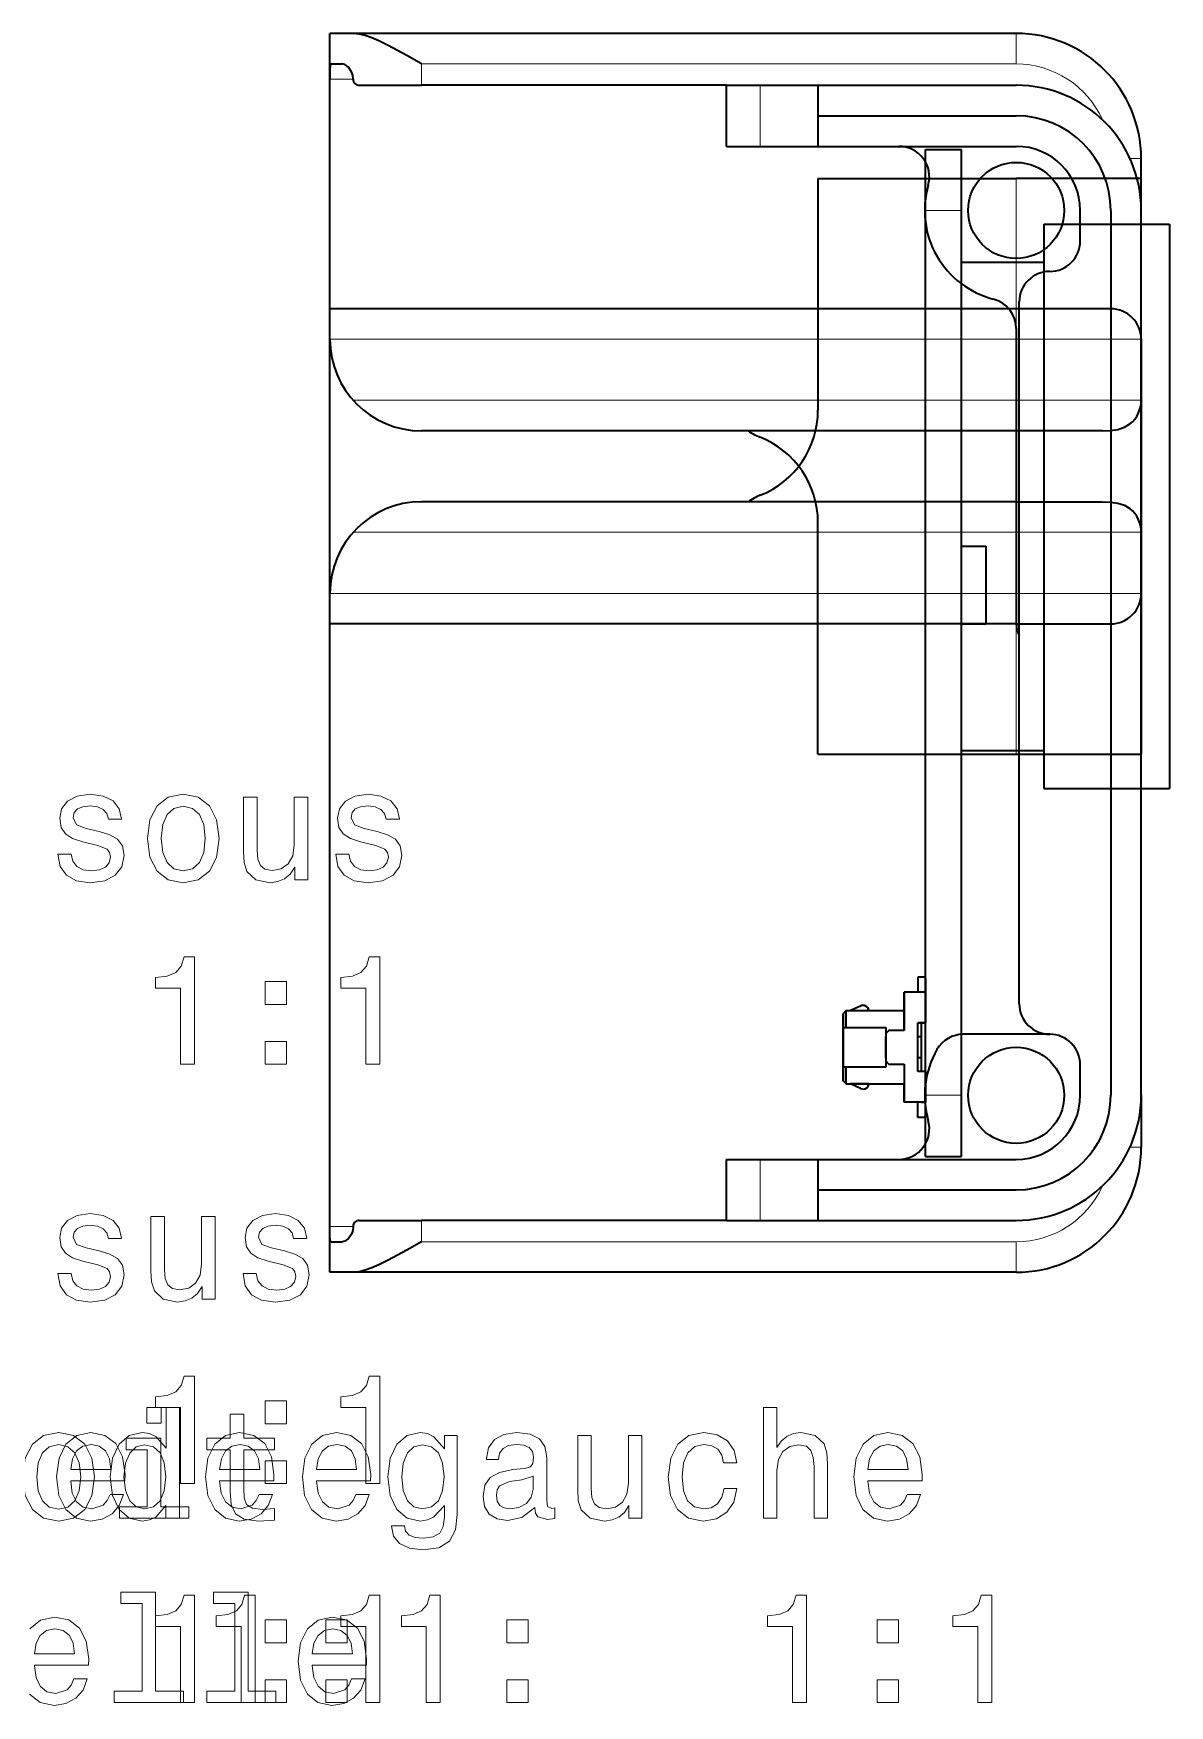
# Model space of a CAD drawing. Extents: x 468 to 804, y 295 to 621.
# Drawn here: x 621.1 to 658.4, y 386 to 440.8 of the extents above; entities that cross this region are included whole.
import ezdxf

# ---------------------------------------------------------------- set-up
doc = ezdxf.new("R2010")
doc.units = 0

msp = doc.modelspace()

# ---------------------------------------------------------------- linework, layer by layer
at = {"color": 7, "lineweight": 35, "ltscale": 0.025}
for p, q in [((630.83, 439.8), (630.83, 440.8)), ((646.83, 439.1), (646.83, 438.1)), ((646.83, 438.1), (646.83, 437.1)), ((655.43, 434), (655.43, 435)), ((630.83, 430.777), (630.83, 431.777)), ((630.83, 421.451), (630.83, 422.451)), ((650.359, 406.775), (650.359, 405.775)), ((650.359, 406.775), (650.359, 405.775)), ((655.43, 406), (655.43, 407)), ((646.83, 403.9), (646.83, 402.9)), ((646.83, 402.9), (646.83, 401.9)), ((630.83, 400.2), (630.83, 401.2))]:
    msp.add_line(p, q, dxfattribs=at)
at = {"color": 7, "lineweight": 35, "ltscale": 0.019098}
for p, q in [((631.594, 440.8), (630.83, 440.8)), ((631.594, 400.2), (630.83, 400.2))]:
    msp.add_line(p, q, dxfattribs=at)
at = {"color": 7, "lineweight": 35}
for p, q in [((653.33, 440.8), (631.594, 440.8)), ((630.83, 401.7), (630.83, 439.3)), ((650.359, 406), (650.359, 435)), ((651.539, 406), (651.539, 435)), ((656.43, 435), (656.43, 406)), ((657.43, 406), (657.43, 435)), ((653.43, 409), (653.43, 432)), ((653.33, 431.777), (630.83, 431.777)), ((653.33, 421.451), (630.83, 421.451)), ((653.33, 400.2), (631.594, 400.2))]:
    msp.add_line(p, q, dxfattribs=at)
at = {"color": 7, "lineweight": 13, "ltscale": 0.025}
for p, q in [((653.33, 439.8), (653.33, 440.8)), ((653.33, 431.777), (653.33, 430.777)), ((653.33, 427.777), (653.33, 428.777)), ((653.33, 424.451), (653.33, 425.451)), ((653.33, 421.451), (653.33, 422.451)), ((653.33, 400.2), (653.33, 401.2))]:
    msp.add_line(p, q, dxfattribs=at)
at = {"color": 7, "lineweight": 35, "ltscale": 0.0125}
for p, q in [((630.83, 439.3), (630.83, 439.8)), ((650.109, 409.875), (650.109, 409.375)), ((650.109, 409.875), (650.109, 409.375)), ((650.109, 409.875), (650.109, 409.375)), ((650.109, 409.875), (650.109, 409.375)), ((650.109, 409.875), (650.109, 409.375)), ((650.109, 409.875), (650.109, 409.375)), ((650.109, 409.875), (650.109, 409.375)), ((650.109, 409.875), (650.109, 409.375)), ((650.109, 409.875), (650.109, 409.375)), ((650.109, 409.875), (650.109, 409.375)), ((650.109, 409.875), (650.109, 409.375)), ((650.109, 409.875), (650.109, 409.375)), ((650.109, 409.875), (650.109, 409.375)), ((650.109, 409.875), (650.109, 409.375)), ((650.109, 409.875), (650.109, 409.375)), ((650.109, 409.875), (650.109, 409.375)), ((650.109, 409.875), (650.109, 409.375)), ((650.109, 409.875), (650.109, 409.375)), ((650.109, 409.875), (650.109, 409.375)), ((650.109, 409.875), (650.109, 409.375)), ((650.109, 409.875), (650.109, 409.375)), ((650.109, 409.875), (650.109, 409.375)), ((650.109, 409.875), (650.109, 409.375)), ((650.109, 409.875), (650.109, 409.375)), ((650.109, 409.875), (650.109, 409.375)), ((650.109, 409.875), (650.109, 409.375)), ((650.109, 409.875), (650.109, 409.375)), ((650.109, 409.875), (650.109, 409.375)), ((650.109, 409.875), (650.109, 409.375)), ((650.109, 409.875), (650.109, 409.375)), ((650.109, 409.875), (650.109, 409.375)), ((650.109, 409.875), (650.109, 409.375)), ((650.109, 409.875), (650.109, 409.375)), ((650.109, 409.875), (650.109, 409.375)), ((650.109, 409.875), (650.109, 409.375)), ((650.109, 409.875), (650.109, 409.375)), ((650.109, 409.875), (650.109, 409.375)), ((649.659, 408.125), (649.159, 408.125)), ((649.659, 408.125), (649.159, 408.125)), ((649.159, 407.025), (649.659, 407.025)), ((649.159, 407.025), (649.659, 407.025)), ((649.159, 407.025), (649.659, 407.025)), ((650.109, 405.275), (650.109, 405.775)), ((650.109, 405.275), (650.109, 405.775)), ((650.109, 405.275), (650.109, 405.775)), ((650.109, 405.275), (650.109, 405.775)), ((650.109, 405.275), (650.109, 405.775)), ((650.109, 405.275), (650.109, 405.775)), ((650.109, 405.275), (650.109, 405.775)), ((650.109, 405.275), (650.109, 405.775)), ((650.109, 405.275), (650.109, 405.775)), ((650.109, 405.275), (650.109, 405.775)), ((650.109, 405.275), (650.109, 405.775)), ((650.109, 405.275), (650.109, 405.775)), ((650.109, 405.275), (650.109, 405.775)), ((650.109, 405.275), (650.109, 405.775)), ((650.109, 405.275), (650.109, 405.775)), ((650.109, 405.275), (650.109, 405.775)), ((650.109, 405.275), (650.109, 405.775)), ((650.109, 405.275), (650.109, 405.775)), ((650.109, 405.275), (650.109, 405.775)), ((650.109, 405.275), (650.109, 405.775)), ((650.109, 405.275), (650.109, 405.775)), ((650.109, 405.275), (650.109, 405.775)), ((650.109, 405.275), (650.109, 405.775)), ((650.109, 405.275), (650.109, 405.775)), ((650.109, 405.275), (650.109, 405.775)), ((650.109, 405.275), (650.109, 405.775)), ((650.109, 405.275), (650.109, 405.775)), ((650.109, 405.275), (650.109, 405.775)), ((650.109, 405.275), (650.109, 405.775)), ((650.109, 405.275), (650.109, 405.775)), ((650.109, 405.275), (650.109, 405.775)), ((650.109, 405.275), (650.109, 405.775)), ((650.109, 405.275), (650.109, 405.775)), ((650.109, 405.275), (650.109, 405.775)), ((650.109, 405.275), (650.109, 405.775)), ((650.109, 405.275), (650.109, 405.775)), ((650.109, 405.275), (650.109, 405.775)), ((630.83, 401.2), (630.83, 401.7))]:
    msp.add_line(p, q, dxfattribs=at)
at = {"color": 7, "lineweight": 35, "ltscale": 0.009}
for p, q in [((630.872, 439.8), (631.232, 439.8)), ((630.872, 401.2), (631.232, 401.2))]:
    msp.add_line(p, q, dxfattribs=at)
at = {"color": 7, "lineweight": 13, "ltscale": 0.0175}
for p, q in [((633.83, 439.1), (633.83, 439.8)), ((633.83, 401.2), (633.83, 401.9))]:
    msp.add_line(p, q, dxfattribs=at)
at = {"color": 7, "lineweight": 13, "ltscale": 0.4875}
for p, q in [((653.33, 439.8), (633.83, 439.8)), ((653.33, 401.2), (633.83, 401.2))]:
    msp.add_line(p, q, dxfattribs=at)
at = {"color": 7, "lineweight": 13, "ltscale": 0.019098}
for p, q in [((630.83, 439.3), (631.594, 439.3)), ((630.83, 401.7), (631.594, 401.7))]:
    msp.add_line(p, q, dxfattribs=at)
at = {"color": 7, "lineweight": 35, "ltscale": 0.05099}
for p, q in [((631.79, 439.1), (633.83, 439.1)), ((631.79, 401.9), (633.83, 401.9))]:
    msp.add_line(p, q, dxfattribs=at)
at = {"color": 7, "lineweight": 35, "ltscale": 0.25}
for p, q in [((643.83, 439.1), (633.83, 439.1)), ((643.83, 401.9), (633.83, 401.9))]:
    msp.add_line(p, q, dxfattribs=at)
at = {"color": 7, "lineweight": 35, "ltscale": 0.017816}
for p, q in [((643.83, 439.1), (644.543, 439.1)), ((643.83, 401.9), (644.543, 401.9))]:
    msp.add_line(p, q, dxfattribs=at)
at = {"color": 7, "lineweight": 35, "ltscale": 0.05}
for p, q in [((643.83, 437.1), (643.83, 439.1)), ((650.359, 435), (650.359, 437)), ((651.539, 435), (651.539, 437)), ((657.43, 430.777), (657.43, 428.777)), ((657.43, 422.451), (657.43, 424.451)), ((650.359, 404), (650.359, 406)), ((651.539, 404), (651.539, 406)), ((643.83, 401.9), (643.83, 403.9))]:
    msp.add_line(p, q, dxfattribs=at)
at = {"color": 7, "lineweight": 35, "ltscale": 0.009933}
for p, q in [((644.543, 439.1), (644.94, 439.1)), ((644.543, 401.9), (644.94, 401.9))]:
    msp.add_line(p, q, dxfattribs=at)
at = {"color": 7, "lineweight": 35, "ltscale": 0.04725}
for p, q in [((644.94, 439.1), (646.83, 439.1)), ((644.94, 437.1), (646.83, 437.1)), ((644.94, 403.9), (646.83, 403.9)), ((644.94, 401.9), (646.83, 401.9))]:
    msp.add_line(p, q, dxfattribs=at)
at = {"color": 7, "lineweight": 13, "ltscale": 0.05}
for p, q in [((644.94, 437.1), (644.94, 439.1)), ((653.33, 430.777), (653.33, 428.777)), ((653.33, 422.451), (653.33, 424.451)), ((644.94, 401.9), (644.94, 403.9))]:
    msp.add_line(p, q, dxfattribs=at)
at = {"color": 7, "lineweight": 35, "ltscale": 0.1625}
for p, q in [((646.83, 439.1), (653.33, 439.1)), ((646.83, 438.1), (653.33, 438.1)), ((646.83, 437.1), (653.33, 437.1)), ((646.83, 436.051), (653.33, 436.051)), ((646.83, 417.177), (653.33, 417.177)), ((646.83, 403.9), (653.33, 403.9)), ((646.83, 402.9), (653.33, 402.9)), ((646.83, 401.9), (653.33, 401.9))]:
    msp.add_line(p, q, dxfattribs=at)
at = {"color": 7, "lineweight": 35, "ltscale": 0.02775}
for p, q in [((643.83, 437.1), (644.94, 437.1)), ((643.83, 403.9), (644.94, 403.9))]:
    msp.add_line(p, q, dxfattribs=at)
at = {"color": 7, "lineweight": 35, "ltscale": 0.029501}
for p, q in [((650.359, 437), (651.539, 437)), ((650.359, 404), (651.539, 404))]:
    msp.add_line(p, q, dxfattribs=at)
at = {"color": 7, "lineweight": 13, "ltscale": 0.009225}
for p, q in [((657.061, 436.7), (657.43, 436.7)), ((657.43, 404.3), (657.061, 404.3))]:
    msp.add_line(p, q, dxfattribs=at)
at = {"color": 7, "lineweight": 35, "ltscale": 0.0425}
for p, q in [((657.43, 435), (657.43, 436.7)), ((657.43, 406), (657.43, 404.3))]:
    msp.add_line(p, q, dxfattribs=at)
at = {"color": 7, "lineweight": 35, "ltscale": 0.19}
for p, q in [((646.83, 436.051), (646.83, 428.451)), ((646.83, 417.177), (646.83, 424.777))]:
    msp.add_line(p, q, dxfattribs=at)
at = {"color": 7, "lineweight": 13, "ltscale": 0.265}
for p, q in [((653.33, 425.451), (653.33, 436.051)), ((653.33, 427.777), (653.33, 417.177))]:
    msp.add_line(p, q, dxfattribs=at)
at = {"color": 7, "lineweight": 35, "ltscale": 0.102499}
for p, q in [((657.43, 436.051), (653.33, 436.051)), ((653.33, 417.177), (657.43, 417.177))]:
    msp.add_line(p, q, dxfattribs=at)
at = {"color": 7, "lineweight": 35, "ltscale": 0.29}
for p, q in [((657.43, 424.451), (657.43, 436.051)), ((657.43, 428.777), (657.43, 417.177))]:
    msp.add_line(p, q, dxfattribs=at)
at = {"color": 7, "lineweight": 13, "ltscale": 0.029501}
for p, q in [((650.359, 435), (651.539, 435)), ((650.359, 406), (651.539, 406))]:
    msp.add_line(p, q, dxfattribs=at)
at = {"color": 7, "lineweight": 35, "ltscale": 0.103}
for p, q in [((654.239, 434.55), (658.359, 434.55)), ((654.239, 416.05), (658.359, 416.05))]:
    msp.add_line(p, q, dxfattribs=at)
at = {"color": 7, "lineweight": 35, "ltscale": 0.4625}
for p, q in [((654.239, 434.55), (654.239, 416.05)), ((658.359, 434.55), (658.359, 416.05))]:
    msp.add_line(p, q, dxfattribs=at)
at = {"color": 7, "lineweight": 35, "ltscale": 0.067499}
for p, q in [((651.539, 433.3), (654.239, 433.3)), ((651.539, 417.3), (654.239, 417.3))]:
    msp.add_line(p, q, dxfattribs=at)
at = {"color": 7, "lineweight": 35, "ltscale": 0.077499}
for p, q in [((656.43, 431.777), (653.33, 431.777)), ((653.33, 421.451), (656.43, 421.451))]:
    msp.add_line(p, q, dxfattribs=at)
at = {"color": 7, "lineweight": 13}
for p, q in [((653.33, 430.777), (630.83, 430.777)), ((653.33, 428.777), (631.594, 428.777)), ((653.33, 424.451), (631.594, 424.451)), ((653.33, 422.451), (630.83, 422.451))]:
    msp.add_line(p, q, dxfattribs=at)
at = {"color": 7, "lineweight": 35, "ltscale": 0.240675}
msp.add_line((653.33, 431.127), (653.33, 421.5), dxfattribs=at)
at = {"color": 7, "lineweight": 13, "ltscale": 0.102499}
for p, q in [((657.43, 430.777), (653.33, 430.777)), ((657.43, 428.777), (653.33, 428.777)), ((653.33, 424.451), (657.43, 424.451)), ((653.33, 422.451), (657.43, 422.451))]:
    msp.add_line(p, q, dxfattribs=at)
at = {"color": 7, "lineweight": 35, "ltscale": 0.4875}
for p, q in [((653.33, 427.777), (633.83, 427.777)), ((653.33, 425.451), (633.83, 425.451))]:
    msp.add_line(p, q, dxfattribs=at)
at = {"color": 7, "lineweight": 35, "ltscale": 0.070724}
for p, q in [((656.159, 427.777), (653.33, 427.777)), ((653.33, 425.451), (656.159, 425.451))]:
    msp.add_line(p, q, dxfattribs=at)
at = {"color": 7, "lineweight": 35, "ltscale": 0.02}
for p, q in [((651.539, 424), (652.339, 424)), ((651.539, 421.45), (652.339, 421.45))]:
    msp.add_line(p, q, dxfattribs=at)
at = {"color": 7, "lineweight": 35, "ltscale": 0.06375}
msp.add_line((652.339, 424), (652.339, 421.45), dxfattribs=at)
at = {"color": 7, "lineweight": 35, "ltscale": 0.015}
for p, q in [((649.659, 408.775), (649.659, 409.375)), ((649.659, 405.775), (649.659, 406.375))]:
    msp.add_line(p, q, dxfattribs=at)
at = {"color": 7, "lineweight": 35, "ltscale": 0.017499}
for p, q in [((650.359, 409.375), (649.659, 409.375)), ((650.359, 409.375), (649.659, 409.375)), ((650.359, 405.775), (649.659, 405.775)), ((650.359, 405.775), (649.659, 405.775))]:
    msp.add_line(p, q, dxfattribs=at)
at = {"color": 7, "lineweight": 35, "ltscale": 0.03125}
for p, q in [((649.659, 409.375), (649.659, 408.125)), ((649.659, 409.375), (649.659, 408.125)), ((649.659, 407.025), (649.659, 405.775)), ((649.659, 407.025), (649.659, 405.775))]:
    msp.add_line(p, q, dxfattribs=at)
at = {"color": 7, "lineweight": 35, "ltscale": 0.005}
for p, q in [((650.309, 409.875), (650.109, 409.875)), ((650.309, 409.875), (650.109, 409.875)), ((649.059, 408.225), (649.059, 408.025)), ((649.059, 408.225), (649.059, 408.025)), ((649.059, 407.125), (649.059, 406.925)), ((649.059, 407.125), (649.059, 406.925)), ((650.309, 405.275), (650.109, 405.275)), ((650.309, 405.275), (650.109, 405.275)), ((650.309, 405.275), (650.109, 405.275)), ((650.309, 405.275), (650.109, 405.275)), ((650.309, 405.275), (650.109, 405.275)), ((650.309, 405.275), (650.109, 405.275)), ((650.309, 405.275), (650.109, 405.275)), ((650.309, 405.275), (650.109, 405.275)), ((650.309, 405.275), (650.109, 405.275)), ((650.309, 405.275), (650.109, 405.275)), ((650.309, 405.275), (650.109, 405.275)), ((650.309, 405.275), (650.109, 405.275)), ((650.309, 405.275), (650.109, 405.275)), ((650.309, 405.275), (650.109, 405.275)), ((650.309, 405.275), (650.109, 405.275)), ((650.309, 405.275), (650.109, 405.275)), ((650.309, 405.275), (650.109, 405.275)), ((650.309, 405.275), (650.109, 405.275)), ((650.309, 405.275), (650.109, 405.275)), ((650.309, 405.275), (650.109, 405.275)), ((650.309, 405.275), (650.109, 405.275)), ((650.309, 405.275), (650.109, 405.275)), ((650.309, 405.275), (650.109, 405.275)), ((650.309, 405.275), (650.109, 405.275)), ((650.309, 405.275), (650.109, 405.275)), ((650.309, 405.275), (650.109, 405.275)), ((650.309, 405.275), (650.109, 405.275)), ((650.309, 405.275), (650.109, 405.275)), ((650.309, 405.275), (650.109, 405.275)), ((650.309, 405.275), (650.109, 405.275)), ((650.309, 405.275), (650.109, 405.275)), ((650.309, 405.275), (650.109, 405.275)), ((650.309, 405.275), (650.109, 405.275)), ((650.309, 405.275), (650.109, 405.275)), ((650.309, 405.275), (650.109, 405.275)), ((650.309, 405.275), (650.109, 405.275)), ((650.309, 405.275), (650.109, 405.275))]:
    msp.add_line(p, q, dxfattribs=at)
at = {"color": 7, "lineweight": 35, "ltscale": 0.01125}
for p, q in [((650.359, 409.825), (650.359, 409.375)), ((650.359, 409.825), (650.359, 409.375)), ((650.359, 409.825), (650.359, 409.375)), ((647.659, 408.675), (647.659, 408.225)), ((647.659, 408.225), (647.659, 408.675)), ((647.659, 408.225), (647.659, 408.675)), ((650.209, 408.375), (650.209, 407.925)), ((650.209, 408.375), (650.209, 407.925)), ((650.209, 407.225), (650.209, 406.775)), ((650.209, 407.225), (650.209, 406.775)), ((647.659, 406.925), (647.659, 406.475)), ((647.659, 406.475), (647.659, 406.925)), ((647.659, 406.475), (647.659, 406.925)), ((650.359, 405.325), (650.359, 405.775)), ((650.359, 405.325), (650.359, 405.775)), ((650.359, 405.325), (650.359, 405.775))]:
    msp.add_line(p, q, dxfattribs=at)
at = {"color": 7, "lineweight": 35, "ltscale": 0.0075}
msp.add_line((650.359, 409.375), (650.359, 409.075), dxfattribs=at)
msp.add_line((650.359, 409.375), (650.359, 409.075), dxfattribs=at)
at = {"color": 7, "lineweight": 35, "ltscale": 0.008896}
msp.add_line((648.224, 408.926), (647.901, 408.775), dxfattribs=at)
msp.add_line((648.224, 408.926), (647.901, 408.775), dxfattribs=at)
msp.add_line((648.224, 408.926), (647.901, 408.775), dxfattribs=at)
at = {"color": 7, "lineweight": 35, "ltscale": 0.0175}
for p, q in [((650.359, 409.075), (650.359, 408.375)), ((650.359, 409.075), (650.359, 408.375)), ((649.059, 407.925), (649.059, 407.225)), ((649.059, 407.225), (649.059, 407.925)), ((650.209, 407.925), (650.209, 407.225)), ((650.209, 407.925), (650.209, 407.225))]:
    msp.add_line(p, q, dxfattribs=at)
at = {"color": 7, "lineweight": 35, "ltscale": 0.003535}
for p, q in [((647.659, 408.675), (647.759, 408.775)), ((647.759, 408.775), (647.659, 408.675)), ((647.759, 408.775), (647.659, 408.675)), ((647.759, 406.375), (647.659, 406.475)), ((647.659, 406.475), (647.759, 406.375)), ((647.659, 406.475), (647.759, 406.375))]:
    msp.add_line(p, q, dxfattribs=at)
at = {"color": 7, "lineweight": 35, "ltscale": 0.01375}
for p, q in [((647.759, 408.225), (647.759, 408.775)), ((647.759, 408.225), (647.759, 408.775)), ((647.759, 406.375), (647.759, 406.925)), ((647.759, 406.375), (647.759, 406.925))]:
    msp.add_line(p, q, dxfattribs=at)
at = {"color": 7, "lineweight": 35, "ltscale": 0.047501}
for p, q in [((647.759, 408.775), (649.659, 408.775)), ((647.759, 408.775), (649.659, 408.775)), ((647.759, 406.375), (649.659, 406.375)), ((647.759, 406.375), (649.659, 406.375))]:
    msp.add_line(p, q, dxfattribs=at)
at = {"color": 7, "lineweight": 35, "ltscale": 0.000433312}
msp.add_line((648.509, 408.775), (648.503, 408.792), dxfattribs=at)
msp.add_line((648.509, 408.775), (648.503, 408.792), dxfattribs=at)
msp.add_line((648.509, 408.775), (648.503, 408.792), dxfattribs=at)
at = {"color": 7, "lineweight": 35, "ltscale": 0.000433549}
for p, q in [((648.509, 408.775), (648.503, 408.792)), ((648.509, 406.375), (648.503, 406.359))]:
    msp.add_line(p, q, dxfattribs=at)
at = {"color": 7, "lineweight": 35, "ltscale": 0.01625}
for p, q in [((649.659, 408.125), (649.659, 408.775)), ((649.659, 407.025), (649.659, 406.375))]:
    msp.add_line(p, q, dxfattribs=at)
at = {"color": 7, "lineweight": 35, "ltscale": 0.04}
msp.add_line((650.109, 406.775), (650.109, 408.375), dxfattribs=at)
msp.add_line((650.109, 406.775), (650.109, 408.375), dxfattribs=at)
at = {"color": 7, "lineweight": 35, "ltscale": 0.00625}
for p, q in [((650.109, 408.375), (650.359, 408.375)), ((650.109, 408.375), (650.359, 408.375)), ((650.359, 406.775), (650.109, 406.775)), ((650.359, 406.775), (650.109, 406.775))]:
    msp.add_line(p, q, dxfattribs=at)
at = {"color": 7, "lineweight": 35, "ltscale": 0.002501}
for p, q in [((650.209, 408.375), (650.109, 408.375)), ((650.109, 407.925), (650.209, 407.925)), ((650.109, 407.925), (650.209, 407.925)), ((650.109, 407.925), (650.209, 407.925)), ((650.209, 407.225), (650.109, 407.225)), ((650.209, 407.225), (650.109, 407.225))]:
    msp.add_line(p, q, dxfattribs=at)
at = {"color": 7, "lineweight": 35, "ltscale": 0.003749}
for p, q in [((650.359, 408.375), (650.209, 408.375)), ((650.209, 408.375), (650.359, 408.375)), ((650.359, 408.375), (650.209, 408.375)), ((650.209, 405.775), (650.359, 405.775))]:
    msp.add_line(p, q, dxfattribs=at)
at = {"color": 7, "lineweight": 35, "ltscale": 0.0325}
for p, q in [((647.659, 408.225), (647.659, 406.925)), ((647.659, 406.925), (647.659, 408.225)), ((647.659, 406.925), (647.659, 408.225)), ((647.759, 408.225), (649.059, 408.225)), ((647.759, 408.225), (649.059, 408.225)), ((649.059, 408.225), (649.059, 406.925)), ((649.059, 406.925), (647.759, 406.925)), ((649.059, 406.925), (647.759, 406.925))]:
    msp.add_line(p, q, dxfattribs=at)
at = {"color": 7, "lineweight": 35, "ltscale": 0.034999}
msp.add_line((647.659, 408.225), (649.059, 408.225), dxfattribs=at)
at = {"color": 7, "lineweight": 35, "ltscale": 0.002499}
for p, q in [((647.659, 408.225), (647.759, 408.225)), ((647.659, 408.225), (647.759, 408.225)), ((647.759, 406.925), (647.659, 406.925)), ((647.759, 406.925), (647.659, 406.925))]:
    msp.add_line(p, q, dxfattribs=at)
at = {"color": 7, "lineweight": 35, "ltscale": 0.003536}
for p, q in [((649.159, 408.125), (649.059, 408.025)), ((649.159, 408.125), (649.059, 408.025)), ((649.159, 408.125), (649.059, 408.025)), ((649.059, 407.125), (649.159, 407.025)), ((649.059, 407.125), (649.159, 407.025)), ((649.059, 407.125), (649.159, 407.025))]:
    msp.add_line(p, q, dxfattribs=at)
at = {"color": 7, "lineweight": 35, "ltscale": 0.0225}
msp.add_line((649.059, 408.025), (649.059, 407.125), dxfattribs=at)
msp.add_line((649.059, 408.025), (649.059, 407.125), dxfattribs=at)
at = {"color": 7, "lineweight": 35, "ltscale": 0.070801}
msp.add_line((654.43, 408), (651.598, 408), dxfattribs=at)
at = {"color": 7, "lineweight": 35, "ltscale": 0.003572}
msp.add_line((647.759, 406.375), (647.901, 406.375), dxfattribs=at)
at = {"color": 7, "lineweight": 35, "ltscale": 0.008897}
msp.add_line((648.224, 406.224), (647.901, 406.375), dxfattribs=at)
msp.add_line((648.224, 406.224), (647.901, 406.375), dxfattribs=at)
msp.add_line((648.224, 406.224), (647.901, 406.375), dxfattribs=at)
msp.add_line((648.224, 406.224), (647.901, 406.375), dxfattribs=at)
msp.add_line((648.224, 406.224), (647.901, 406.375), dxfattribs=at)
msp.add_line((648.224, 406.224), (647.901, 406.375), dxfattribs=at)
msp.add_line((648.224, 406.224), (647.901, 406.375), dxfattribs=at)
msp.add_line((648.224, 406.224), (647.901, 406.375), dxfattribs=at)
msp.add_line((648.224, 406.224), (647.901, 406.375), dxfattribs=at)
msp.add_line((648.224, 406.224), (647.901, 406.375), dxfattribs=at)
msp.add_line((648.224, 406.224), (647.901, 406.375), dxfattribs=at)
msp.add_line((648.224, 406.224), (647.901, 406.375), dxfattribs=at)
msp.add_line((648.224, 406.224), (647.901, 406.375), dxfattribs=at)
msp.add_line((648.224, 406.224), (647.901, 406.375), dxfattribs=at)
msp.add_line((648.224, 406.224), (647.901, 406.375), dxfattribs=at)
msp.add_line((648.224, 406.224), (647.901, 406.375), dxfattribs=at)
msp.add_line((648.224, 406.224), (647.901, 406.375), dxfattribs=at)
msp.add_line((648.224, 406.224), (647.901, 406.375), dxfattribs=at)
msp.add_line((648.224, 406.224), (647.901, 406.375), dxfattribs=at)
msp.add_line((648.224, 406.224), (647.901, 406.375), dxfattribs=at)
msp.add_line((648.224, 406.224), (647.901, 406.375), dxfattribs=at)
msp.add_line((648.224, 406.224), (647.901, 406.375), dxfattribs=at)
msp.add_line((648.224, 406.224), (647.901, 406.375), dxfattribs=at)
msp.add_line((648.224, 406.224), (647.901, 406.375), dxfattribs=at)
msp.add_line((648.224, 406.224), (647.901, 406.375), dxfattribs=at)
msp.add_line((648.224, 406.224), (647.901, 406.375), dxfattribs=at)
msp.add_line((648.224, 406.224), (647.901, 406.375), dxfattribs=at)
msp.add_line((648.224, 406.224), (647.901, 406.375), dxfattribs=at)
msp.add_line((648.224, 406.224), (647.901, 406.375), dxfattribs=at)
msp.add_line((648.224, 406.224), (647.901, 406.375), dxfattribs=at)
msp.add_line((648.224, 406.224), (647.901, 406.375), dxfattribs=at)
msp.add_line((648.224, 406.224), (647.901, 406.375), dxfattribs=at)
msp.add_line((648.224, 406.224), (647.901, 406.375), dxfattribs=at)
msp.add_line((648.224, 406.224), (647.901, 406.375), dxfattribs=at)
msp.add_line((648.224, 406.224), (647.901, 406.375), dxfattribs=at)
msp.add_line((648.224, 406.224), (647.901, 406.375), dxfattribs=at)
msp.add_line((648.224, 406.224), (647.901, 406.375), dxfattribs=at)
at = {"color": 7, "lineweight": 35, "ltscale": 0.015179}
msp.add_line((648.509, 406.375), (647.901, 406.375), dxfattribs=at)
at = {"color": 7, "lineweight": 35, "ltscale": 0.000434035}
msp.add_line((648.509, 406.375), (648.503, 406.359), dxfattribs=at)
msp.add_line((648.509, 406.375), (648.503, 406.359), dxfattribs=at)
msp.add_line((648.509, 406.375), (648.503, 406.359), dxfattribs=at)
msp.add_line((648.509, 406.375), (648.503, 406.359), dxfattribs=at)
at = {"color": 7, "lineweight": 35, "ltscale": 0.028749}
msp.add_line((648.509, 406.375), (649.659, 406.375), dxfattribs=at)
at = {"color": 7, "lineweight": 35, "ltscale": 0.011249}
msp.add_line((650.109, 405.775), (649.659, 405.775), dxfattribs=at)
at = {"color": 7, "lineweight": 35, "ltscale": 0.001625}
msp.add_line((650.174, 405.775), (650.109, 405.775), dxfattribs=at)
at = {"color": 7, "lineweight": 35, "ltscale": 0.000875854}
msp.add_line((650.209, 405.775), (650.174, 405.775), dxfattribs=at)
at = {"color": 7, "lineweight": 35}
for points in [[(633.83, 439.8), (633.355, 440.072), (632.738, 440.408), (632.434, 440.556), (632.207, 440.652), (631.984, 440.731), (631.784, 440.781), (631.594, 440.8)], [(630.872, 439.8), (630.867, 439.799), (630.858, 439.792), (630.851, 439.778), (630.84, 439.731), (630.832, 439.613), (630.83, 439.3)], [(631.594, 439.3), (631.579, 439.429), (631.538, 439.546), (631.439, 439.691), (631.319, 439.779), (631.232, 439.8)], [(656.159, 427.777), (656.422, 427.788), (656.664, 427.824), (656.879, 427.892), (657.061, 428.001)], [(656.159, 425.451), (656.422, 425.44), (656.664, 425.404), (656.879, 425.336), (657.061, 425.227)], [(630.872, 401.2), (630.867, 401.201), (630.858, 401.208), (630.851, 401.222), (630.84, 401.269), (630.832, 401.387), (630.83, 401.7)], [(631.594, 401.7), (631.579, 401.571), (631.538, 401.454), (631.439, 401.309), (631.319, 401.221), (631.232, 401.2)], [(633.83, 401.2), (633.355, 400.928), (632.738, 400.592), (632.434, 400.444), (632.207, 400.348), (631.984, 400.269), (631.784, 400.219), (631.594, 400.2)]]:
    msp.add_lwpolyline(points, dxfattribs=at)
at = {"color": 7, "lineweight": 13}
for points in [[(623.27, 414.642), (622.841, 414.743), (622.523, 414.859), (622.417, 415.096), (622.448, 415.263), (622.554, 415.384), (622.725, 415.459), (622.972, 415.49), (623.209, 415.459), (623.396, 415.369), (623.517, 415.232), (623.567, 415.051), (624.001, 415.051), (624.001, 415.061), (623.925, 415.389), (623.719, 415.646), (623.396, 415.807), (622.972, 415.868), (622.543, 415.807), (622.231, 415.641), (622.034, 415.394), (621.974, 415.081), (622.019, 414.779), (622.16, 414.567), (622.392, 414.415), (622.73, 414.31), (623.224, 414.189), (623.527, 414.062), (623.608, 413.962), (623.638, 413.81), (623.592, 413.624), (623.471, 413.482), (623.275, 413.392), (623.012, 413.361), (622.735, 413.392), (622.533, 413.498), (622.397, 413.669), (622.342, 413.906), (621.913, 413.906), (621.984, 413.503), (622.19, 413.21), (622.518, 413.034), (622.972, 412.968), (623.446, 413.034), (623.794, 413.21), (624.006, 413.493), (624.082, 413.861), (624.026, 414.178), (623.87, 414.395), (623.613, 414.536)], [(624.848, 414.415), (624.929, 413.8), (625.161, 413.346), (625.529, 413.064), (626.023, 412.968), (626.512, 413.064), (626.881, 413.341), (627.113, 413.795), (627.198, 414.415), (627.113, 415.031), (626.881, 415.49), (626.512, 415.767), (626.023, 415.868), (625.529, 415.767), (625.161, 415.485), (624.929, 415.031)], [(625.302, 414.421), (625.347, 414.874), (625.489, 415.202), (625.716, 415.404), (626.023, 415.475), (626.326, 415.404), (626.553, 415.207), (626.694, 414.874), (626.744, 414.421), (626.694, 413.962), (626.553, 413.629), (626.326, 413.427), (626.023, 413.361), (625.716, 413.427), (625.489, 413.629), (625.347, 413.962)], [(630.103, 415.772), (629.659, 415.772), (629.659, 414.209), (629.609, 413.846), (629.463, 413.583), (629.236, 413.422), (628.938, 413.372), (628.701, 413.412), (628.55, 413.533), (628.464, 413.74), (628.444, 414.032), (628.444, 415.772), (628, 415.772), (628, 413.992), (628.015, 413.634), (628.111, 413.336), (628.404, 413.064), (628.873, 412.968), (629.125, 413.003), (629.342, 413.094), (629.528, 413.25), (629.68, 413.477), (629.68, 413.064), (630.103, 413.064)], [(632.378, 414.642), (631.949, 414.743), (631.631, 414.859), (631.525, 415.096), (631.556, 415.263), (631.662, 415.384), (631.833, 415.459), (632.08, 415.49), (632.317, 415.459), (632.504, 415.369), (632.625, 415.232), (632.675, 415.051), (633.109, 415.051), (633.109, 415.061), (633.033, 415.389), (632.827, 415.646), (632.504, 415.807), (632.08, 415.868), (631.651, 415.807), (631.339, 415.641), (631.142, 415.394), (631.082, 415.081), (631.127, 414.779), (631.268, 414.567), (631.5, 414.415), (631.838, 414.31), (632.332, 414.189), (632.635, 414.062), (632.716, 413.962), (632.746, 413.81), (632.701, 413.624), (632.579, 413.482), (632.383, 413.392), (632.121, 413.361), (631.843, 413.392), (631.641, 413.498), (631.505, 413.669), (631.45, 413.906), (631.021, 413.906), (631.092, 413.503), (631.298, 413.21), (631.626, 413.034), (632.08, 412.968), (632.554, 413.034), (632.902, 413.21), (633.114, 413.493), (633.19, 413.861), (633.134, 414.178), (632.978, 414.395), (632.721, 414.536)], [(625.932, 407.017), (626.391, 407.017), (626.391, 410.542), (626.048, 410.542), (625.958, 410.235), (625.776, 410.028), (625.499, 409.907), (625.115, 409.866), (625.115, 409.508), (625.932, 409.508)], [(632.005, 407.017), (632.464, 407.017), (632.464, 410.542), (632.121, 410.542), (632.03, 410.235), (631.848, 410.028), (631.571, 409.907), (631.188, 409.866), (631.188, 409.508), (632.005, 409.508)], [(628.711, 408.974), (629.407, 408.974), (629.407, 409.725), (628.711, 409.725)], [(628.711, 407.017), (629.407, 407.017), (629.407, 407.768), (628.711, 407.768)], [(623.27, 400.899), (622.841, 401), (622.523, 401.116), (622.417, 401.353), (622.448, 401.519), (622.554, 401.64), (622.725, 401.716), (622.972, 401.746), (623.209, 401.716), (623.396, 401.625), (623.517, 401.489), (623.567, 401.307), (624.001, 401.307), (624.001, 401.317), (623.925, 401.645), (623.719, 401.902), (623.396, 402.064), (622.972, 402.124), (622.543, 402.064), (622.231, 401.897), (622.034, 401.65), (621.974, 401.337), (622.019, 401.035), (622.16, 400.823), (622.392, 400.672), (622.73, 400.566), (623.224, 400.445), (623.527, 400.319), (623.608, 400.218), (623.638, 400.067), (623.592, 399.88), (623.471, 399.739), (623.275, 399.648), (623.012, 399.618), (622.735, 399.648), (622.533, 399.754), (622.397, 399.925), (622.342, 400.162), (621.913, 400.162), (621.984, 399.759), (622.19, 399.466), (622.518, 399.29), (622.972, 399.224), (623.446, 399.29), (623.794, 399.466), (624.006, 399.749), (624.082, 400.117), (624.026, 400.435), (623.87, 400.652), (623.613, 400.793)], [(627.067, 402.028), (626.623, 402.028), (626.623, 400.465), (626.573, 400.102), (626.427, 399.84), (626.2, 399.678), (625.902, 399.628), (625.665, 399.668), (625.514, 399.789), (625.428, 399.996), (625.408, 400.288), (625.408, 402.028), (624.964, 402.028), (624.964, 400.248), (624.979, 399.89), (625.075, 399.592), (625.368, 399.32), (625.837, 399.224), (626.089, 399.26), (626.306, 399.35), (626.492, 399.507), (626.644, 399.734), (626.644, 399.32), (627.067, 399.32)], [(629.342, 400.899), (628.913, 401), (628.595, 401.116), (628.489, 401.353), (628.52, 401.519), (628.626, 401.64), (628.797, 401.716), (629.044, 401.746), (629.281, 401.716), (629.468, 401.625), (629.589, 401.489), (629.639, 401.307), (630.073, 401.307), (630.073, 401.317), (629.997, 401.645), (629.791, 401.902), (629.468, 402.064), (629.044, 402.124), (628.615, 402.064), (628.303, 401.897), (628.106, 401.65), (628.046, 401.337), (628.091, 401.035), (628.232, 400.823), (628.464, 400.672), (628.802, 400.566), (629.296, 400.445), (629.599, 400.319), (629.68, 400.218), (629.71, 400.067), (629.664, 399.88), (629.543, 399.739), (629.347, 399.648), (629.085, 399.618), (628.807, 399.648), (628.605, 399.754), (628.469, 399.925), (628.414, 400.162), (627.985, 400.162), (628.056, 399.759), (628.262, 399.466), (628.59, 399.29), (629.044, 399.224), (629.518, 399.29), (629.866, 399.466), (630.078, 399.749), (630.154, 400.117), (630.098, 400.435), (629.942, 400.652), (629.685, 400.793)], [(625.932, 393.273), (626.391, 393.273), (626.391, 396.799), (626.048, 396.799), (625.958, 396.491), (625.776, 396.284), (625.499, 396.163), (625.115, 396.123), (625.115, 395.765), (625.932, 395.765)], [(632.005, 393.273), (632.464, 393.273), (632.464, 396.799), (632.121, 396.799), (632.03, 396.491), (631.848, 396.284), (631.571, 396.163), (631.188, 396.123), (631.188, 395.765), (632.005, 395.765)], [(625.455, 392.562), (625.455, 392.143), (625.899, 392.143), (625.899, 395.764), (625.46, 395.764), (625.46, 394.438), (625.122, 394.821), (624.916, 394.912), (624.678, 394.947), (624.25, 394.847), (623.917, 394.564), (623.7, 394.11), (623.624, 393.5), (623.7, 392.89), (623.917, 392.431), (624.25, 392.143), (624.678, 392.048), (624.916, 392.083), (625.127, 392.174)], [(625.301, 395.764), (624.832, 395.764), (624.832, 395.26), (625.301, 395.26)], [(628.711, 395.23), (629.407, 395.23), (629.407, 395.982), (628.711, 395.982)], [(645.043, 392.143), (645.487, 392.143), (645.487, 393.707), (645.532, 394.065), (645.678, 394.327), (645.905, 394.488), (646.208, 394.549), (646.45, 394.499), (646.601, 394.362), (646.677, 394.135), (646.702, 393.833), (646.702, 392.143), (647.146, 392.143), (647.146, 393.924), (647.126, 394.282), (647.035, 394.579), (646.738, 394.852), (646.274, 394.947), (646.021, 394.912), (645.805, 394.816), (645.623, 394.665), (645.487, 394.458), (645.487, 395.764), (645.043, 395.764)], [(627.561, 394.383), (627.561, 393.026), (627.591, 392.587), (627.732, 392.285), (628.015, 392.108), (628.494, 392.048), (629.018, 392.073), (629.018, 392.456), (628.635, 392.426), (628.287, 392.466), (628.1, 392.592), (628.02, 392.804), (628.005, 393.102), (628.005, 394.383), (629.018, 394.383), (629.018, 394.761), (628.005, 394.761), (628.005, 395.553), (627.561, 395.553), (627.561, 394.761), (626.794, 394.761), (626.794, 394.383)], [(620.762, 393.495), (620.843, 392.88), (621.075, 392.426), (621.443, 392.143), (621.938, 392.048), (622.427, 392.143), (622.795, 392.421), (623.027, 392.875), (623.113, 393.495), (623.027, 394.11), (622.795, 394.569), (622.427, 394.847), (621.938, 394.947), (621.443, 394.847), (621.075, 394.564), (620.843, 394.11)], [(622.332, 393.369), (624.107, 393.369), (624.112, 393.576), (624.031, 394.156), (623.809, 394.589), (623.456, 394.852), (622.987, 394.947), (622.528, 394.847), (622.175, 394.564), (621.948, 394.105), (621.868, 393.5), (621.943, 392.88), (622.17, 392.426), (622.518, 392.143), (622.972, 392.048), (623.365, 392.113), (623.688, 392.285), (623.925, 392.557), (624.061, 392.92), (623.623, 392.92), (623.532, 392.718), (623.401, 392.567), (623.028, 392.446), (622.74, 392.501), (622.523, 392.678), (622.382, 392.965), (622.332, 393.354)], [(622.332, 393.742), (622.387, 394.09), (622.523, 394.347), (622.73, 394.504), (623.002, 394.559), (623.27, 394.504), (623.476, 394.347), (623.603, 394.09), (623.648, 393.742)], [(625.286, 392.517), (625.286, 394.761), (624.146, 394.761), (624.146, 394.383), (624.842, 394.383), (624.842, 392.517), (623.935, 392.517), (623.935, 392.143), (626.204, 392.143), (626.204, 392.517)], [(627.215, 393.369), (628.99, 393.369), (628.995, 393.576), (628.915, 394.156), (628.693, 394.589), (628.34, 394.852), (627.871, 394.947), (627.412, 394.847), (627.059, 394.564), (626.832, 394.105), (626.751, 393.5), (626.827, 392.88), (627.054, 392.426), (627.402, 392.143), (627.856, 392.048), (628.249, 392.113), (628.572, 392.285), (628.809, 392.557), (628.945, 392.92), (628.506, 392.92), (628.416, 392.718), (628.284, 392.567), (627.911, 392.446), (627.624, 392.501), (627.407, 392.678), (627.266, 392.965), (627.215, 393.354)], [(627.215, 393.742), (627.271, 394.09), (627.407, 394.347), (627.614, 394.504), (627.886, 394.559), (628.153, 394.504), (628.36, 394.347), (628.486, 394.09), (628.531, 393.742)], [(630.39, 393.369), (632.165, 393.369), (632.17, 393.576), (632.089, 394.156), (631.868, 394.589), (631.515, 394.852), (631.046, 394.947), (630.587, 394.847), (630.234, 394.564), (630.007, 394.105), (629.926, 393.5), (630.002, 392.88), (630.229, 392.426), (630.577, 392.143), (631.03, 392.048), (631.424, 392.113), (631.747, 392.285), (631.984, 392.557), (632.12, 392.92), (631.681, 392.92), (631.59, 392.718), (631.459, 392.567), (631.086, 392.446), (630.798, 392.501), (630.582, 392.678), (630.44, 392.965), (630.39, 393.354)], [(630.39, 393.742), (630.445, 394.09), (630.582, 394.347), (630.788, 394.504), (631.061, 394.559), (631.328, 394.504), (631.535, 394.347), (631.661, 394.09), (631.706, 393.742)], [(635.007, 392.264), (635.007, 394.852), (634.583, 394.852), (634.583, 394.413), (634.235, 394.811), (634.024, 394.912), (633.787, 394.947), (633.358, 394.847), (633.025, 394.564), (632.808, 394.11), (632.733, 393.5), (632.808, 392.885), (633.025, 392.431), (633.358, 392.143), (633.787, 392.048), (634.029, 392.083), (634.23, 392.174), (634.583, 392.557), (634.583, 392.174), (634.543, 391.871), (634.432, 391.654), (634.22, 391.528), (633.903, 391.483), (633.625, 391.513), (633.428, 391.589), (633.312, 391.72), (633.277, 391.896), (632.849, 391.896), (632.849, 391.876), (632.914, 391.553), (633.116, 391.311), (633.439, 391.155), (633.877, 391.099), (634.402, 391.175), (634.75, 391.387), (634.947, 391.755)], [(637.544, 392.496), (637.544, 392.481), (637.569, 392.31), (637.645, 392.189), (637.962, 392.093), (638.209, 392.133), (638.209, 392.476), (638.104, 392.461), (637.962, 392.527), (637.937, 392.728), (637.937, 394.13), (637.877, 394.488), (637.7, 394.741), (637.392, 394.892), (636.959, 394.947), (636.535, 394.887), (636.222, 394.715), (636.026, 394.448), (635.96, 394.095), (635.96, 394.065), (636.359, 394.065), (636.394, 394.277), (636.505, 394.428), (636.686, 394.519), (636.944, 394.554), (637.191, 394.529), (637.367, 394.453), (637.473, 394.322), (637.508, 394.141), (637.488, 393.929), (637.408, 393.823), (637.206, 393.772), (636.828, 393.732), (636.394, 393.641), (636.086, 393.48), (635.905, 393.228), (635.849, 392.854), (635.9, 392.522), (636.056, 392.275), (636.308, 392.118), (636.656, 392.063), (637.125, 392.169)], [(641.059, 394.852), (640.615, 394.852), (640.615, 393.288), (640.565, 392.925), (640.418, 392.663), (640.191, 392.501), (639.894, 392.451), (639.657, 392.491), (639.506, 392.612), (639.42, 392.819), (639.4, 393.112), (639.4, 394.852), (638.956, 394.852), (638.956, 393.071), (638.971, 392.713), (639.067, 392.416), (639.359, 392.143), (639.828, 392.048), (640.081, 392.083), (640.297, 392.174), (640.484, 392.33), (640.635, 392.557), (640.635, 392.143), (641.059, 392.143)], [(643.732, 393.954), (644.171, 393.954), (644.08, 394.357), (643.863, 394.675), (643.525, 394.872), (643.086, 394.947), (642.602, 394.847), (642.234, 394.564), (642.002, 394.105), (641.921, 393.49), (641.997, 392.88), (642.224, 392.426), (642.582, 392.143), (643.071, 392.048), (643.505, 392.123), (643.843, 392.335), (644.075, 392.668), (644.176, 393.112), (643.752, 393.112), (643.676, 392.829), (643.535, 392.617), (643.333, 392.486), (643.086, 392.446), (642.779, 392.512), (642.557, 392.713), (642.421, 393.041), (642.375, 393.505), (642.421, 393.959), (642.562, 394.287), (642.789, 394.488), (643.086, 394.559), (643.349, 394.514), (643.545, 394.398), (643.676, 394.206)], [(648.467, 393.369), (650.243, 393.369), (650.248, 393.576), (650.167, 394.156), (649.945, 394.589), (649.592, 394.852), (649.123, 394.947), (648.664, 394.847), (648.311, 394.564), (648.084, 394.105), (648.003, 393.5), (648.079, 392.88), (648.306, 392.426), (648.654, 392.143), (649.108, 392.048), (649.501, 392.113), (649.824, 392.285), (650.061, 392.557), (650.197, 392.92), (649.758, 392.92), (649.668, 392.718), (649.537, 392.567), (649.163, 392.446), (648.876, 392.501), (648.659, 392.678), (648.518, 392.965), (648.467, 393.354)], [(648.467, 393.742), (648.523, 394.09), (648.659, 394.347), (648.866, 394.504), (649.138, 394.559), (649.405, 394.504), (649.612, 394.347), (649.738, 394.09), (649.784, 393.742)], [(621.216, 393.5), (621.262, 393.954), (621.403, 394.282), (621.63, 394.483), (621.938, 394.554), (622.24, 394.483), (622.467, 394.287), (622.608, 393.954), (622.659, 393.5), (622.608, 393.041), (622.467, 392.708), (622.24, 392.506), (621.938, 392.441), (621.63, 392.506), (621.403, 392.708), (621.262, 393.041)], [(624.754, 394.549), (625.047, 394.478), (625.269, 394.282), (625.4, 393.954), (625.45, 393.5), (625.4, 393.041), (625.269, 392.713), (625.047, 392.512), (624.754, 392.446), (624.477, 392.512), (624.265, 392.713), (624.124, 393.046), (624.078, 393.5), (624.124, 393.949), (624.265, 394.277), (624.477, 394.478)], [(628.711, 393.273), (629.407, 393.273), (629.407, 394.025), (628.711, 394.025)], [(633.191, 393.5), (633.237, 393.949), (633.373, 394.282), (633.585, 394.478), (633.867, 394.549), (634.165, 394.478), (634.387, 394.282), (634.523, 393.949), (634.573, 393.5), (634.523, 393.041), (634.387, 392.713), (634.165, 392.512), (633.867, 392.446), (633.585, 392.512), (633.373, 392.713), (633.237, 393.046)], [(637.493, 393.091), (637.433, 392.829), (637.271, 392.628), (637.029, 392.496), (636.732, 392.451), (636.54, 392.476), (636.404, 392.557), (636.318, 392.698), (636.293, 392.895), (636.313, 393.071), (636.394, 393.197), (636.717, 393.339), (637.125, 393.399), (637.493, 393.52)], [(624.673, 389.344), (624.673, 386.47), (623.761, 386.47), (623.761, 386.097), (626.025, 386.097), (626.025, 386.47), (625.117, 386.47), (625.117, 389.718), (623.977, 389.718), (623.977, 389.344)], [(627.709, 389.344), (627.709, 386.47), (626.797, 386.47), (626.797, 386.097), (629.061, 386.097), (629.061, 386.47), (628.153, 386.47), (628.153, 389.718), (627.013, 389.718), (627.013, 389.344)], [(625.932, 386.097), (626.391, 386.097), (626.391, 389.622), (626.048, 389.622), (625.958, 389.314), (625.776, 389.107), (625.499, 388.986), (625.115, 388.946), (625.115, 388.588), (625.932, 388.588)], [(627.919, 386.097), (628.378, 386.097), (628.378, 389.622), (628.035, 389.622), (627.944, 389.314), (627.762, 389.107), (627.485, 388.986), (627.102, 388.946), (627.102, 388.588), (627.919, 388.588)], [(632.005, 386.097), (632.464, 386.097), (632.464, 389.622), (632.121, 389.622), (632.03, 389.314), (631.848, 389.107), (631.571, 388.986), (631.188, 388.946), (631.188, 388.588), (632.005, 388.588)], [(633.991, 386.097), (634.45, 386.097), (634.45, 389.622), (634.107, 389.622), (634.016, 389.314), (633.834, 389.107), (633.557, 388.986), (633.174, 388.946), (633.174, 388.588), (633.991, 388.588)], [(645.996, 386.097), (646.455, 386.097), (646.455, 389.622), (646.112, 389.622), (646.021, 389.314), (645.84, 389.107), (645.562, 388.986), (645.179, 388.946), (645.179, 388.588), (645.996, 388.588)], [(652.068, 386.097), (652.527, 386.097), (652.527, 389.622), (652.184, 389.622), (652.094, 389.314), (651.912, 389.107), (651.635, 388.986), (651.251, 388.946), (651.251, 388.588), (652.068, 388.588)], [(628.711, 388.053), (629.407, 388.053), (629.407, 388.805), (628.711, 388.805)], [(630.251, 387.322), (632.026, 387.322), (632.031, 387.529), (631.951, 388.109), (631.729, 388.542), (631.376, 388.805), (630.907, 388.901), (630.448, 388.8), (630.095, 388.517), (629.868, 388.058), (629.787, 387.453), (629.863, 386.833), (630.09, 386.379), (630.438, 386.097), (630.892, 386.001), (631.285, 386.066), (631.608, 386.238), (631.845, 386.51), (631.981, 386.873), (631.542, 386.873), (631.452, 386.671), (631.32, 386.52), (630.947, 386.399), (630.66, 386.455), (630.443, 386.631), (630.302, 386.919), (630.251, 387.307)], [(630.698, 388.053), (631.394, 388.053), (631.394, 388.805), (630.698, 388.805)], [(636.631, 388.053), (637.327, 388.053), (637.327, 388.805), (636.631, 388.805)], [(648.775, 388.053), (649.471, 388.053), (649.471, 388.805), (648.775, 388.805)], [(621.143, 387.695), (621.199, 388.043), (621.335, 388.3), (621.542, 388.457), (621.814, 388.512), (622.081, 388.457), (622.288, 388.3), (622.414, 388.043), (622.459, 387.695)], [(630.251, 387.695), (630.307, 388.043), (630.443, 388.3), (630.65, 388.457), (630.922, 388.512), (631.189, 388.457), (631.396, 388.3), (631.522, 388.043), (631.568, 387.695)], [(628.711, 386.097), (629.407, 386.097), (629.407, 386.848), (628.711, 386.848)], [(630.698, 386.097), (631.394, 386.097), (631.394, 386.848), (630.698, 386.848)], [(636.631, 386.097), (637.327, 386.097), (637.327, 386.848), (636.631, 386.848)], [(648.775, 386.097), (649.471, 386.097), (649.471, 386.848), (648.775, 386.848)]]:
    msp.add_lwpolyline(points, close=True, dxfattribs=at)
msp.add_lwpolyline([(620.982, 386.379), (621.33, 386.097), (621.784, 386.001), (622.177, 386.066), (622.5, 386.238), (622.737, 386.51), (622.873, 386.873), (622.434, 386.873), (622.344, 386.671), (622.212, 386.52), (621.839, 386.399), (621.552, 386.455), (621.335, 386.631), (621.194, 386.919), (621.143, 387.307), (621.143, 387.322), (622.918, 387.322), (622.923, 387.529), (622.843, 388.109), (622.621, 388.542), (622.268, 388.805), (621.799, 388.901), (621.34, 388.8), (620.987, 388.517)], dxfattribs=at)
at = {"color": 7, "lineweight": 35}
for centre in [(653.33, 435), (653.33, 406)]:
    msp.add_circle(centre, 1.575, dxfattribs=at)
for centre, radius, start, end in [((653.33, 436.7), 4.1, 0, 90), ((631.786, 439.291), 0.191, 177.3172, 271.4178), ((653.33, 435), 4.1, 360, 90), ((653.33, 435), 3.1, 360, 90), ((649.484, 436.1), 1, 344.038, 90), ((653.33, 435), 2.1, 360, 90), ((653.33, 435), 3, 164.038, 255.5225), ((654.43, 434), 1, 270, 360), ((654.43, 432), 1, 90, 180), ((652.33, 431.127), 1, 0, 75.5225), ((656.43, 430.777), 1, 0, 90), ((633.83, 430.777), 3, 180, 270), ((656.43, 428.777), 1, 309.1204, 360), ((643.83, 428.451), 3, 291.7156, 360), ((645.68, 429.422), 2, 235.3438, 248.2844), ((643.83, 424.777), 3, 0, 68.2844), ((633.83, 422.451), 3, 90, 180), ((645.68, 423.806), 2, 111.7156, 124.6562), ((656.43, 424.451), 1, 0, 50.8796), ((656.43, 422.451), 1, 270, 360), ((654.33, 421.5), 1, 180, 205.8425), ((650.309, 409.825), 0.05, 360, 90), ((650.309, 409.825), 0.05, 0.0226, 89.9838), ((650.309, 409.825), 0.05, 0, 90), ((648.309, 408.745), 0.2, 13.4251, 115.1219), ((648.309, 408.745), 0.2, 13.4582, 115.0987), ((648.309, 408.745), 0.2, 90, 115.1219), ((648.309, 408.745), 0.2, 13.4266, 90), ((654.43, 409), 1, 180, 270), ((651.598, 407), 1, 90, 150), ((654.43, 407), 1, 0, 90), ((653.33, 406), 3, 150, 195.962), ((648.309, 406.405), 0.2, 244.8781, 346.5749), ((648.309, 406.405), 0.2, 244.8781, 346.5734), ((648.309, 406.405), 0.2, 244.8781, 346.5749), ((648.309, 406.405), 0.2, 244.8781, 346.5749), ((648.309, 406.405), 0.2, 244.8781, 346.5734), ((648.309, 406.405), 0.2, 244.8781, 346.5749), ((648.309, 406.405), 0.2, 244.8781, 346.5734), ((648.309, 406.405), 0.2, 244.8781, 346.5734), ((648.309, 406.405), 0.2, 244.8781, 346.5734), ((648.309, 406.405), 0.2, 244.8781, 346.5734), ((648.309, 406.405), 0.2, 244.8781, 346.5734), ((648.309, 406.405), 0.2, 244.8781, 346.5734), ((648.309, 406.405), 0.2, 244.8781, 346.5734), ((648.309, 406.405), 0.2, 244.8781, 346.5734), ((648.309, 406.405), 0.2, 244.8781, 346.5749), ((648.309, 406.405), 0.2, 244.8781, 346.5749), ((648.309, 406.405), 0.2, 244.8781, 346.5734), ((648.309, 406.405), 0.2, 244.8781, 346.5734), ((648.309, 406.405), 0.2, 244.8781, 270), ((648.309, 406.405), 0.2, 270, 346.5749), ((653.33, 406), 2.1, 270, 360), ((653.33, 406), 4.1, 270, 0), ((653.33, 406), 3.1, 270, 0), ((649.484, 404.9), 1, 270, 15.962), ((650.309, 405.325), 0.05, 270, 0), ((650.309, 405.325), 0.05, 270, 0), ((650.309, 405.325), 0.05, 270.0162, 359.9774), ((650.309, 405.325), 0.05, 270, 0), ((650.308, 405.325), 0.0501, 270.0519, 314.9829), ((653.33, 404.3), 4.1, 270, 360), ((631.786, 401.709), 0.191, 88.5822, 182.6828)]:
    msp.add_arc(centre, radius, start, end, dxfattribs=at)
at = {"color": 7, "lineweight": 13}
for centre, start, end in [((653.33, 436.7), 24.1369, 90), ((653.33, 404.3), 270, 335.8631)]:
    msp.add_arc(centre, 3.1, start, end, dxfattribs=at)

doc.saveas('drawing.dxf')
